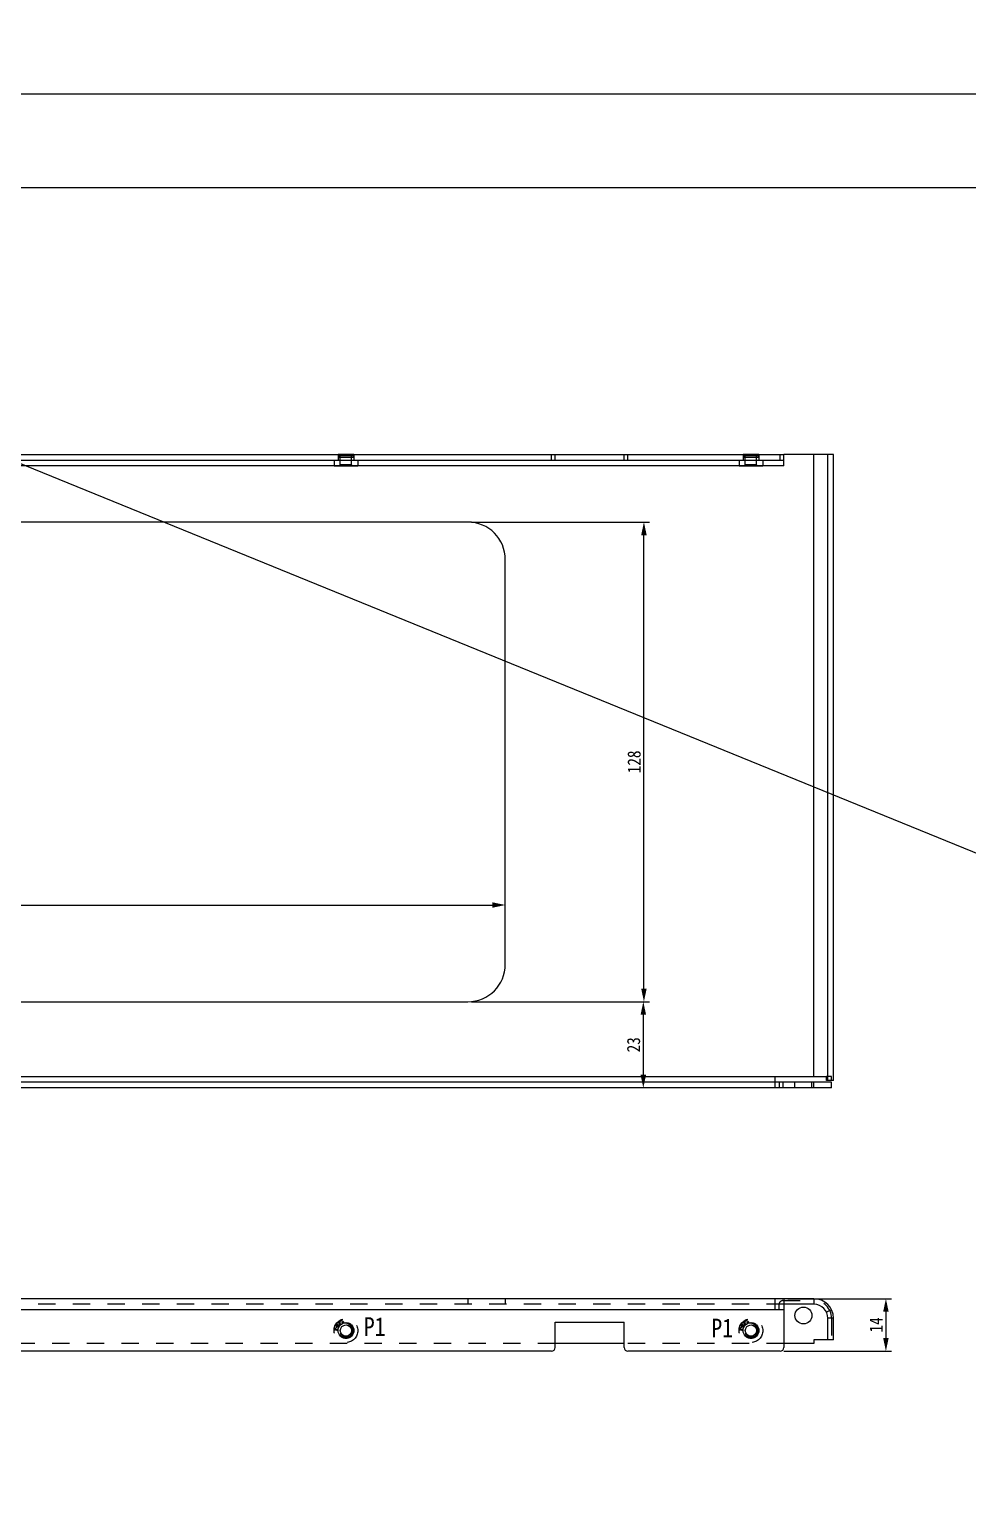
# Model space of a CAD drawing. Header units: millimetres. Extents: x -177 to 18421, y -5017 to 3255.
# Drawn here: x 5943.8 to 6193.8, y -2819.2 to -2424 of the extents above; entities that cross this region are included whole.
import ezdxf

# ---------------------------------------------------------------- set-up
doc = ezdxf.new("R2010")
doc.units = ezdxf.units.MM
doc.header["$LTSCALE"] = 46.255
doc.header["$PDMODE"] = 3
doc.header["$PDSIZE"] = 8
doc.linetypes.add('HIDDEN', pattern=[0.2, 0.1, -0.1])
doc.layers.get('0').update_dxf_attribs({"linetype": 'CONTINUOUS'})
doc.layers.get('Defpoints').update_dxf_attribs({"linetype": 'CONTINUOUS'})
doc.layers.add('02___PRT_ALL_AXES', color=7, linetype='CONTINUOUS')
doc.layers.add('DEFAULT_2', color=8, linetype='HIDDEN')
doc.styles.get("Standard").update_dxf_attribs({"font": 'txt', "width": 0.85})
doc.dimstyles.new('DIMSTYLE_1', dxfattribs={"dimtxt": 3.5, "dimasz": 3.5, "dimexe": 1.5, "dimexo": 1, "dimgap": 0.875, "dimtad": 1, "dimdsep": 46, "dimtxsty": 'Standard', "dimblk": '_FILLED', "dimcen": 0.09, "dimadec": 0, "dimazin": 0, "dimtp": 0.01, "dimtm": 0.01, "dimtfac": 1, "dimtofl": 0, "dimtmove": 0, "dimatfit": 3, "dimldrblk": '_FILLED', "dimfxl": 0, "dimtolj": 1, "dimarcsym": 0})

# ---------------------------------------------------------------- blocks, each defined once
blk = doc.blocks.new('_FILLED')
at = {"color": 0, "linetype": 'ByBlock'}
blk.add_solid([(0, 0), (-1, 0.21), (-1, -0.21)], dxfattribs=at)
blk = doc.blocks.new('*D72')
at = {"color": 0, "linetype": 'Continuous', "lineweight": -2, "transparency": 16777216}
for p, q in [((6145.91, -2762.71), (6173.6, -2762.71)), ((6172.1, -2766.21), (6172.1, -2773.21)), ((6144.91, -2776.71), (6173.6, -2776.71))]:
    blk.add_line(p, q, dxfattribs=at)
at = {"layer": 'Defpoints', "color": 0, "linetype": 'Continuous', "transparency": 16777216}
for p in [(6144.91, -2762.71), (6143.91, -2776.71), (6172.1, -2776.71)]:
    blk.add_point(p, dxfattribs=at)
at = {"color": 0, "linetype": 'Continuous', "lineweight": -2, "transparency": 16777216, "xscale": 3.5, "yscale": 3.5, "zscale": 3.5}
for p, rotation in [((6172.1, -2762.71), 90), ((6172.1, -2776.71), 270)]:
    blk.add_blockref('_FILLED', p, dxfattribs=dict(at, rotation=rotation))
at = {"color": 0, "linetype": 'Continuous', "transparency": 16777216, "insert": (6167.72, -2769.71), "char_height": 3.5, "width": 8.5, "attachment_point": 2, "rotation": 90}
blk.add_mtext('\\A1;14', dxfattribs=at)
blk = doc.blocks.new('*D73')
at = {"color": 0, "linetype": 'Continuous', "lineweight": -2, "transparency": 16777216}
for p, q in [((5785.61, -2672.45), (5785.61, -2656.15)), ((5789.11, -2657.65), (6067.11, -2657.65)), ((6070.61, -2672.45), (6070.61, -2656.15))]:
    blk.add_line(p, q, dxfattribs=at)
at = {"layer": 'Defpoints', "color": 0, "linetype": 'Continuous', "transparency": 16777216}
for p in [(6070.61, -2657.65), (5785.61, -2673.45), (6070.61, -2673.45)]:
    blk.add_point(p, dxfattribs=at)
at = {"color": 0, "linetype": 'Continuous', "lineweight": -2, "transparency": 16777216, "xscale": 3.5, "yscale": 3.5, "zscale": 3.5, "rotation": 180}
blk.add_blockref('_FILLED', (5785.61, -2657.65), dxfattribs=at)
at = {"color": 0, "linetype": 'Continuous', "lineweight": -2, "transparency": 16777216, "xscale": 3.5, "yscale": 3.5, "zscale": 3.5}
blk.add_blockref('_FILLED', (6070.61, -2657.65), dxfattribs=at)
at = {"color": 0, "linetype": 'Continuous', "transparency": 16777216, "insert": (5928.11, -2653.27), "char_height": 3.5, "width": 12.75, "attachment_point": 2}
blk.add_mtext('\\A1;285', dxfattribs=at)
blk = doc.blocks.new('*D74')
at = {"color": 0, "linetype": 'Continuous', "lineweight": -2, "transparency": 16777216}
for p, q in [((6061.61, -2555.45), (6109.07, -2555.45)), ((6107.57, -2679.95), (6107.57, -2558.95)), ((6061.61, -2683.45), (6109.07, -2683.45))]:
    blk.add_line(p, q, dxfattribs=at)
at = {"layer": 'Defpoints', "color": 0, "linetype": 'Continuous', "transparency": 16777216}
for p in [(6060.61, -2555.45), (6107.57, -2555.45), (6060.61, -2683.45)]:
    blk.add_point(p, dxfattribs=at)
at = {"color": 0, "linetype": 'Continuous', "lineweight": -2, "transparency": 16777216, "xscale": 3.5, "yscale": 3.5, "zscale": 3.5}
for p, rotation in [((6107.57, -2555.45), 90), ((6107.57, -2683.45), 270)]:
    blk.add_blockref('_FILLED', p, dxfattribs=dict(at, rotation=rotation))
at = {"color": 0, "linetype": 'Continuous', "transparency": 16777216, "insert": (6103.19, -2619.45), "char_height": 3.5, "width": 12.75, "attachment_point": 2, "rotation": 90}
blk.add_mtext('\\A1;128', dxfattribs=at)
blk = doc.blocks.new('*D75')
at = {"color": 0, "linetype": 'Continuous', "lineweight": -2, "transparency": 16777216}
for p, q in [((6061.61, -2683.45), (6108.91, -2683.45)), ((6107.41, -2686.95), (6107.41, -2702.95)), ((6151.91, -2706.45), (6105.91, -2706.45))]:
    blk.add_line(p, q, dxfattribs=at)
at = {"layer": 'Defpoints', "color": 0, "linetype": 'Continuous', "transparency": 16777216}
for p in [(6060.61, -2683.45), (6107.41, -2706.45), (6152.91, -2706.45)]:
    blk.add_point(p, dxfattribs=at)
at = {"color": 0, "linetype": 'Continuous', "lineweight": -2, "transparency": 16777216, "xscale": 3.5, "yscale": 3.5, "zscale": 3.5}
for p, rotation in [((6107.41, -2683.45), 90), ((6107.41, -2706.45), 270)]:
    blk.add_blockref('_FILLED', p, dxfattribs=dict(at, rotation=rotation))
at = {"color": 0, "linetype": 'Continuous', "transparency": 16777216, "insert": (6103.04, -2694.95), "char_height": 3.5, "width": 8.5, "attachment_point": 2, "rotation": 90}
blk.add_mtext('\\A1;23', dxfattribs=at)

msp = doc.modelspace()

# ---------------------------------------------------------------- linework, layer by layer
msp.add_line((3604.224, -1587.394), (12020.537, -5017.418))
at = {"color": 3, "linetype": 'Continuous'}
for p, q in [((5711.308, -2537.453), (6144.908, -2537.453)), ((6158.108, -2704.453), (6158.108, -2537.453)), ((6157.608, -2706.453), (5698.608, -2706.453)), ((6152.908, -2762.714), (5703.308, -2762.714)), ((6144.908, -2765.714), (5711.308, -2765.714)), ((6144.908, -2764.214), (6144.908, -2775.714)), ((6083.908, -2769.014), (6102.308, -2769.014)), ((6083.908, -2775.714), (6083.908, -2769.014)), ((6102.308, -2775.714), (6102.308, -2769.014)), ((6158.108, -2773.713), (6158.108, -2767.914)), ((6082.908, -2776.714), (5773.308, -2776.714)), ((6143.908, -2776.714), (6103.308, -2776.714))]:
    msp.add_line(p, q, dxfattribs=at)
at = {"color": 7, "linetype": 'Continuous'}
for p, q in [((5711.308, -2538.953), (6144.908, -2538.953)), ((6024.956, -2540.453), (5931.283, -2540.453)), ((6132.956, -2540.453), (6031.283, -2540.453)), ((6082.908, -2538.953), (6082.908, -2537.453)), ((6083.908, -2538.953), (6083.908, -2537.453)), ((6102.308, -2538.953), (6102.308, -2537.453)), ((6103.308, -2538.953), (6103.308, -2537.453)), ((6144.908, -2540.453), (6139.283, -2540.453)), ((6143.908, -2538.953), (6143.908, -2537.453)), ((6158.108, -2537.453), (6144.908, -2537.453)), ((6144.908, -2540.453), (6144.908, -2537.453)), ((6152.908, -2703.453), (6152.908, -2537.453)), ((6156.608, -2704.453), (6156.608, -2537.453)), ((6060.608, -2555.453), (5795.608, -2555.453)), ((6070.608, -2673.453), (6070.608, -2565.453)), ((5795.608, -2683.453), (6060.608, -2683.453)), ((6157.608, -2704.953), (5698.608, -2704.953)), ((5699.956, -2703.453), (6156.261, -2703.453)), ((6142.608, -2704.953), (6142.608, -2703.453)), ((6152.908, -2706.453), (6152.908, -2704.953)), ((6156.261, -2704.453), (6156.261, -2703.453)), ((6158.108, -2704.453), (6156.261, -2704.453)), ((6157.608, -2706.453), (6157.608, -2704.953)), ((6144.908, -2762.714), (6144.908, -2764.214)), ((6152.908, -2764.214), (6144.908, -2764.214)), ((6152.908, -2762.714), (6152.908, -2764.214)), ((6158.108, -2767.914), (6156.608, -2767.914)), ((6156.608, -2773.713), (6156.608, -2767.914)), ((6156.608, -2773.714), (6152.908, -2773.714)), ((6152.908, -2773.714), (6152.908, -2774.714)), ((6158.108, -2773.713), (6156.608, -2773.713)), ((6102.308, -2774.714), (6083.908, -2774.714)), ((6152.908, -2774.714), (6144.908, -2774.714))]:
    msp.add_line(p, q, dxfattribs=at)
for points in [[(5402.235, -3282.292), (6591.235, -3282.292), (6591.235, -2441.292), (5402.235, -2441.292)], [(5427.235, -3257.292), (6566.235, -3257.292), (6566.235, -2466.292), (5427.235, -2466.292)]]:
    msp.add_lwpolyline(points, close=True, dxfattribs=at)
for centre, radius, start, end in [((6060.608, -2565.453), 10, 0, 90), ((6060.608, -2673.453), 10, 270, 0), ((6152.908, -2767.914), 3.7, 0, 90)]:
    msp.add_arc(centre, radius, start, end, dxfattribs=at)
at = {"color": 3, "linetype": 'Continuous'}
for centre, radius, start, end in [((6152.908, -2767.914), 5.2, 0, 90), ((6082.908, -2775.714), 1, 270, 0), ((6103.308, -2775.714), 1, 180, 270), ((6143.908, -2775.714), 1, 270, 0)]:
    msp.add_arc(centre, radius, start, end, dxfattribs=at)
at = {"layer": '02___PRT_ALL_AXES', "color": 7, "linetype": 'Continuous'}
for p, q in [((6024.933, -2538.953), (6024.933, -2540.453)), ((6024.933, -2540.453), (6031.283, -2540.453)), ((6031.283, -2538.953), (6031.283, -2540.453)), ((6132.933, -2538.953), (6132.933, -2540.453)), ((6132.933, -2540.453), (6139.283, -2540.453)), ((6139.283, -2538.953), (6139.283, -2540.453))]:
    msp.add_line(p, q, dxfattribs=at)
at = {"layer": '02___PRT_ALL_AXES', "color": 8, "linetype": 'HIDDEN'}
for p, q in [((6024.933, -2538.953), (6031.283, -2538.953)), ((6025.998, -2537.583), (6025.998, -2537.713)), ((6025.998, -2537.583), (6030.218, -2537.583)), ((6025.998, -2537.713), (6030.218, -2537.713)), ((6025.998, -2537.713), (6026.198, -2538.103)), ((6025.998, -2538.103), (6025.998, -2538.953)), ((6025.998, -2538.103), (6030.218, -2538.103)), ((6026.008, -2537.453), (6026.008, -2538.953)), ((6030.208, -2537.453), (6026.008, -2537.453)), ((6026.608, -2540.153), (6026.608, -2537.583)), ((6029.608, -2540.153), (6029.608, -2537.583)), ((6030.218, -2537.713), (6030.018, -2538.103)), ((6030.208, -2537.453), (6030.208, -2538.953)), ((6030.218, -2537.583), (6030.218, -2537.713)), ((6030.218, -2538.103), (6030.218, -2538.953)), ((6132.933, -2538.953), (6139.283, -2538.953)), ((6133.998, -2537.583), (6138.218, -2537.583)), ((6133.998, -2537.583), (6133.998, -2537.713)), ((6133.998, -2537.713), (6138.218, -2537.713)), ((6133.998, -2537.713), (6134.198, -2538.103)), ((6133.998, -2538.103), (6138.218, -2538.103)), ((6133.998, -2538.103), (6133.998, -2538.953)), ((6138.208, -2537.453), (6134.008, -2537.453)), ((6134.008, -2537.453), (6134.008, -2538.953)), ((6134.608, -2540.153), (6134.608, -2537.583)), ((6137.608, -2540.153), (6137.608, -2537.583)), ((6138.218, -2537.713), (6138.018, -2538.103)), ((6138.208, -2537.453), (6138.208, -2538.953)), ((6138.218, -2537.583), (6138.218, -2537.713)), ((6138.218, -2538.103), (6138.218, -2538.953)), ((6152.358, -2704.953), (6147.858, -2704.953)), ((6147.858, -2706.453), (6147.858, -2704.953)), ((6152.358, -2706.453), (6147.858, -2706.453)), ((6152.358, -2706.453), (6152.358, -2704.953))]:
    msp.add_line(p, q, dxfattribs=at)
at = {"layer": '02___PRT_ALL_AXES', "color": 7, "linetype": 'Continuous'}
for centre, radius in [((6150.108, -2767.214), 2.25), ((6028.108, -2771.214), 1.5), ((6136.108, -2771.214), 1.5)]:
    msp.add_circle(centre, radius, dxfattribs=at)
at = {"layer": '02___PRT_ALL_AXES', "color": 8, "linetype": 'HIDDEN'}
for centre, radius in [((6028.108, -2771.214), 3.175), ((6028.108, -2771.214), 2.11), ((6028.108, -2771.214), 1.91), ((6136.108, -2771.214), 3.175), ((6136.108, -2771.214), 2.11), ((6136.108, -2771.214), 1.91)]:
    msp.add_circle(centre, radius, dxfattribs=at)
at = {"layer": '02___PRT_ALL_AXES', "color": 3, "linetype": 'Continuous'}
for centre in [(6028.108, -2771.214), (6136.108, -2771.214)]:
    msp.add_circle(centre, 2.1, dxfattribs=at)
at = {"layer": 'DEFAULT_2', "color": 8, "linetype": 'HIDDEN'}
for p, q in [((6024.946, -2540.453), (6024.946, -2540.403)), ((6027.441, -2540.403), (6024.946, -2540.403)), ((6024.956, -2540.453), (6024.956, -2540.403)), ((6031.283, -2540.453), (6024.956, -2540.453)), ((6024.96, -2540.453), (6024.96, -2540.403)), ((6024.984, -2540.453), (6024.984, -2540.403)), ((6025.017, -2540.453), (6025.017, -2540.403)), ((6025.031, -2540.453), (6025.031, -2540.403)), ((6025.072, -2540.453), (6025.072, -2540.403)), ((6025.083, -2540.453), (6025.083, -2540.403)), ((6025.088, -2540.453), (6025.088, -2540.403)), ((6025.109, -2540.453), (6025.109, -2540.403)), ((6025.119, -2540.453), (6025.119, -2540.403)), ((6025.121, -2540.453), (6025.121, -2540.403)), ((6025.148, -2540.453), (6025.148, -2540.403)), ((6025.156, -2540.453), (6025.156, -2540.403)), ((6025.202, -2540.453), (6025.202, -2540.403)), ((6025.209, -2540.453), (6025.209, -2540.403)), ((6025.21, -2540.453), (6025.21, -2540.403)), ((6025.22, -2540.453), (6025.22, -2540.403)), ((6025.222, -2540.453), (6025.222, -2540.403)), ((6025.252, -2540.453), (6025.252, -2540.403)), ((6025.285, -2540.453), (6025.285, -2540.403)), ((6025.314, -2540.453), (6025.314, -2540.403)), ((6025.333, -2540.453), (6025.333, -2540.403)), ((6025.346, -2540.453), (6025.346, -2540.403)), ((6025.383, -2540.453), (6025.383, -2540.403)), ((6025.384, -2540.453), (6025.384, -2540.403)), ((6025.392, -2540.453), (6025.392, -2540.403)), ((6025.396, -2540.453), (6025.396, -2540.403)), ((6025.397, -2540.453), (6025.397, -2540.403)), ((6025.4, -2540.453), (6025.4, -2540.403)), ((6025.408, -2540.453), (6025.408, -2540.403)), ((6025.445, -2540.453), (6025.445, -2540.403)), ((6025.45, -2540.453), (6025.45, -2540.403)), ((6025.456, -2540.453), (6025.456, -2540.403)), ((6025.476, -2540.453), (6025.476, -2540.403)), ((6025.477, -2540.453), (6025.477, -2540.403)), ((6025.497, -2540.453), (6025.497, -2540.403)), ((6025.513, -2540.453), (6025.513, -2540.403)), ((6025.519, -2540.453), (6025.519, -2540.403)), ((6025.52, -2540.453), (6025.52, -2540.403)), ((6025.524, -2540.453), (6025.524, -2540.403)), ((6025.527, -2540.453), (6025.527, -2540.403)), ((6025.536, -2540.453), (6025.536, -2540.403)), ((6025.556, -2540.453), (6025.556, -2540.403)), ((6025.575, -2540.453), (6025.575, -2540.403)), ((6025.608, -2540.453), (6025.608, -2540.403)), ((6025.637, -2540.453), (6025.637, -2540.403)), ((6025.679, -2540.453), (6025.679, -2540.403)), ((6025.692, -2540.453), (6025.692, -2540.403)), ((6025.726, -2540.453), (6025.726, -2540.403)), ((6025.734, -2540.453), (6025.734, -2540.403)), ((6025.744, -2540.453), (6025.744, -2540.403)), ((6025.767, -2540.453), (6025.767, -2540.403)), ((6025.778, -2540.453), (6025.778, -2540.403)), ((6025.79, -2540.453), (6025.79, -2540.403)), ((6025.796, -2540.453), (6025.796, -2540.403)), ((6025.806, -2540.453), (6025.806, -2540.403)), ((6025.815, -2540.453), (6025.815, -2540.403)), ((6025.823, -2540.453), (6025.823, -2540.403)), ((6025.855, -2540.453), (6025.855, -2540.403)), ((6025.858, -2540.453), (6025.858, -2540.403)), ((6025.862, -2540.453), (6025.862, -2540.403)), ((6025.868, -2540.453), (6025.868, -2540.403)), ((6025.876, -2540.453), (6025.876, -2540.403)), ((6025.883, -2540.453), (6025.883, -2540.403)), ((6025.916, -2540.453), (6025.916, -2540.403)), ((6025.918, -2540.453), (6025.918, -2540.403)), ((6025.927, -2540.453), (6025.927, -2540.403)), ((6025.932, -2540.453), (6025.932, -2540.403)), ((6025.934, -2540.453), (6025.934, -2540.403)), ((6025.936, -2540.453), (6025.936, -2540.403)), ((6025.942, -2540.453), (6025.942, -2540.403)), ((6025.943, -2540.453), (6025.943, -2540.403)), ((6025.949, -2540.453), (6025.949, -2540.403)), ((6025.957, -2540.453), (6025.957, -2540.403)), ((6025.964, -2540.453), (6025.964, -2540.403)), ((6025.966, -2540.453), (6025.966, -2540.403)), ((6026.007, -2540.453), (6026.007, -2540.403)), ((6026.021, -2540.453), (6026.021, -2540.403)), ((6026.073, -2540.453), (6026.073, -2540.403)), ((6026.074, -2540.453), (6026.074, -2540.403)), ((6026.08, -2540.453), (6026.08, -2540.403)), ((6026.113, -2540.453), (6026.113, -2540.403)), ((6026.129, -2540.453), (6026.129, -2540.403)), ((6026.13, -2540.453), (6026.13, -2540.403)), ((6026.152, -2540.453), (6026.152, -2540.403)), ((6026.161, -2540.453), (6026.161, -2540.403)), ((6026.191, -2540.453), (6026.191, -2540.403)), ((6026.199, -2540.453), (6026.199, -2540.403)), ((6026.225, -2540.453), (6026.225, -2540.403)), ((6026.244, -2540.453), (6026.244, -2540.403)), ((6026.258, -2540.453), (6026.258, -2540.403)), ((6026.261, -2540.453), (6026.261, -2540.403)), ((6026.283, -2540.453), (6026.283, -2540.403)), ((6026.294, -2540.453), (6026.294, -2540.403)), ((6026.298, -2540.453), (6026.298, -2540.403)), ((6026.3, -2540.453), (6026.3, -2540.403)), ((6026.303, -2540.453), (6026.303, -2540.403)), ((6026.608, -2540.153), (6026.308, -2540.453)), ((6026.318, -2540.453), (6026.318, -2540.403)), ((6026.319, -2540.453), (6026.319, -2540.403)), ((6026.339, -2540.453), (6026.339, -2540.403)), ((6026.353, -2540.453), (6026.353, -2540.403)), ((6026.362, -2540.453), (6026.362, -2540.403)), ((6026.363, -2540.453), (6026.363, -2540.403)), ((6026.374, -2540.453), (6026.374, -2540.403)), ((6026.379, -2540.453), (6026.379, -2540.403)), ((6026.401, -2540.453), (6026.401, -2540.403)), ((6026.403, -2540.453), (6026.403, -2540.403)), ((6026.443, -2540.453), (6026.443, -2540.403)), ((6026.451, -2540.453), (6026.451, -2540.403)), ((6026.457, -2540.453), (6026.457, -2540.403)), ((6026.458, -2540.453), (6026.458, -2540.403)), ((6026.505, -2540.453), (6026.505, -2540.403)), ((6026.518, -2540.453), (6026.518, -2540.403)), ((6026.521, -2540.453), (6026.521, -2540.403)), ((6026.522, -2540.453), (6026.522, -2540.403)), ((6026.527, -2540.453), (6026.527, -2540.403)), ((6026.554, -2540.453), (6026.554, -2540.403)), ((6026.557, -2540.453), (6026.557, -2540.403)), ((6026.573, -2540.453), (6026.573, -2540.403)), ((6026.578, -2540.453), (6026.578, -2540.403)), ((6026.583, -2540.453), (6026.583, -2540.403)), ((6026.585, -2540.453), (6026.585, -2540.403)), ((6026.6, -2540.453), (6026.6, -2540.403)), ((6026.602, -2540.453), (6026.602, -2540.403)), ((6026.608, -2540.153), (6026.608, -2537.583)), ((6029.608, -2540.153), (6026.608, -2540.153)), ((6026.618, -2540.453), (6026.618, -2540.403)), ((6026.652, -2540.453), (6026.652, -2540.403)), ((6026.667, -2540.453), (6026.667, -2540.403)), ((6026.67, -2540.453), (6026.67, -2540.403)), ((6026.674, -2540.453), (6026.674, -2540.403)), ((6026.721, -2540.453), (6026.721, -2540.403)), ((6026.726, -2540.453), (6026.726, -2540.403)), ((6026.758, -2540.453), (6026.758, -2540.403)), ((6026.851, -2540.453), (6026.851, -2540.403)), ((6027.015, -2540.453), (6027.015, -2540.403)), ((6027.058, -2540.453), (6027.058, -2540.403)), ((6027.073, -2540.453), (6027.073, -2540.403)), ((6027.12, -2540.453), (6027.12, -2540.403)), ((6027.136, -2540.453), (6027.136, -2540.403)), ((6027.139, -2540.453), (6027.139, -2540.403)), ((6027.171, -2540.453), (6027.171, -2540.403)), ((6027.176, -2540.453), (6027.176, -2540.403)), ((6027.199, -2540.453), (6027.199, -2540.403)), ((6027.237, -2540.453), (6027.237, -2540.403)), ((6027.281, -2540.453), (6027.281, -2540.403)), ((6027.283, -2540.453), (6027.283, -2540.403)), ((6027.288, -2540.453), (6027.288, -2540.403)), ((6027.315, -2540.453), (6027.315, -2540.403)), ((6027.333, -2540.453), (6027.333, -2540.403)), ((6027.334, -2540.453), (6027.334, -2540.403)), ((6027.336, -2540.453), (6027.336, -2540.403)), ((6027.352, -2540.453), (6027.352, -2540.403)), ((6027.352, -2540.453), (6027.352, -2540.403)), ((6027.362, -2540.453), (6027.362, -2540.403)), ((6027.396, -2540.453), (6027.396, -2540.403)), ((6027.405, -2540.453), (6027.405, -2540.403)), ((6027.421, -2540.453), (6027.421, -2540.403)), ((6027.426, -2540.453), (6027.426, -2540.403)), ((6027.441, -2540.453), (6027.441, -2540.403)), ((6029.608, -2540.153), (6029.608, -2537.583)), ((6029.608, -2540.153), (6029.908, -2540.453)), ((6135.441, -2540.403), (6132.946, -2540.403)), ((6132.946, -2540.453), (6132.946, -2540.403)), ((6132.956, -2540.453), (6132.956, -2540.403)), ((6139.283, -2540.453), (6132.956, -2540.453)), ((6132.96, -2540.453), (6132.96, -2540.403)), ((6132.984, -2540.453), (6132.984, -2540.403)), ((6133.017, -2540.453), (6133.017, -2540.403)), ((6133.031, -2540.453), (6133.031, -2540.403)), ((6133.072, -2540.453), (6133.072, -2540.403)), ((6133.083, -2540.453), (6133.083, -2540.403)), ((6133.088, -2540.453), (6133.088, -2540.403)), ((6133.109, -2540.453), (6133.109, -2540.403)), ((6133.119, -2540.453), (6133.119, -2540.403)), ((6133.121, -2540.453), (6133.121, -2540.403)), ((6133.148, -2540.453), (6133.148, -2540.403)), ((6133.156, -2540.453), (6133.156, -2540.403)), ((6133.202, -2540.453), (6133.202, -2540.403)), ((6133.209, -2540.453), (6133.209, -2540.403)), ((6133.21, -2540.453), (6133.21, -2540.403)), ((6133.22, -2540.453), (6133.22, -2540.403)), ((6133.222, -2540.453), (6133.222, -2540.403)), ((6133.252, -2540.453), (6133.252, -2540.403)), ((6133.285, -2540.453), (6133.285, -2540.403)), ((6133.314, -2540.453), (6133.314, -2540.403)), ((6133.333, -2540.453), (6133.333, -2540.403)), ((6133.346, -2540.453), (6133.346, -2540.403)), ((6133.383, -2540.453), (6133.383, -2540.403)), ((6133.384, -2540.453), (6133.384, -2540.403)), ((6133.392, -2540.453), (6133.392, -2540.403)), ((6133.396, -2540.453), (6133.396, -2540.403)), ((6133.397, -2540.453), (6133.397, -2540.403)), ((6133.4, -2540.453), (6133.4, -2540.403)), ((6133.408, -2540.453), (6133.408, -2540.403)), ((6133.445, -2540.453), (6133.445, -2540.403)), ((6133.45, -2540.453), (6133.45, -2540.403)), ((6133.456, -2540.453), (6133.456, -2540.403)), ((6133.476, -2540.453), (6133.476, -2540.403)), ((6133.477, -2540.453), (6133.477, -2540.403)), ((6133.497, -2540.453), (6133.497, -2540.403)), ((6133.513, -2540.453), (6133.513, -2540.403)), ((6133.519, -2540.453), (6133.519, -2540.403)), ((6133.52, -2540.453), (6133.52, -2540.403)), ((6133.524, -2540.453), (6133.524, -2540.403)), ((6133.527, -2540.453), (6133.527, -2540.403)), ((6133.536, -2540.453), (6133.536, -2540.403)), ((6133.556, -2540.453), (6133.556, -2540.403)), ((6133.575, -2540.453), (6133.575, -2540.403)), ((6133.608, -2540.453), (6133.608, -2540.403)), ((6133.637, -2540.453), (6133.637, -2540.403)), ((6133.679, -2540.453), (6133.679, -2540.403)), ((6133.692, -2540.453), (6133.692, -2540.403)), ((6133.726, -2540.453), (6133.726, -2540.403)), ((6133.734, -2540.453), (6133.734, -2540.403)), ((6133.744, -2540.453), (6133.744, -2540.403)), ((6133.767, -2540.453), (6133.767, -2540.403)), ((6133.778, -2540.453), (6133.778, -2540.403)), ((6133.79, -2540.453), (6133.79, -2540.403)), ((6133.796, -2540.453), (6133.796, -2540.403)), ((6133.806, -2540.453), (6133.806, -2540.403)), ((6133.815, -2540.453), (6133.815, -2540.403)), ((6133.823, -2540.453), (6133.823, -2540.403)), ((6133.855, -2540.453), (6133.855, -2540.403)), ((6133.858, -2540.453), (6133.858, -2540.403)), ((6133.862, -2540.453), (6133.862, -2540.403)), ((6133.868, -2540.453), (6133.868, -2540.403)), ((6133.876, -2540.453), (6133.876, -2540.403)), ((6133.883, -2540.453), (6133.883, -2540.403)), ((6133.916, -2540.453), (6133.916, -2540.403)), ((6133.918, -2540.453), (6133.918, -2540.403)), ((6133.927, -2540.453), (6133.927, -2540.403)), ((6133.932, -2540.453), (6133.932, -2540.403)), ((6133.934, -2540.453), (6133.934, -2540.403)), ((6133.936, -2540.453), (6133.936, -2540.403)), ((6133.942, -2540.453), (6133.942, -2540.403)), ((6133.943, -2540.453), (6133.943, -2540.403)), ((6133.949, -2540.453), (6133.949, -2540.403)), ((6133.957, -2540.453), (6133.957, -2540.403)), ((6133.964, -2540.453), (6133.964, -2540.403)), ((6133.966, -2540.453), (6133.966, -2540.403)), ((6134.007, -2540.453), (6134.007, -2540.403)), ((6134.021, -2540.453), (6134.021, -2540.403)), ((6134.073, -2540.453), (6134.073, -2540.403)), ((6134.074, -2540.453), (6134.074, -2540.403)), ((6134.08, -2540.453), (6134.08, -2540.403)), ((6134.113, -2540.453), (6134.113, -2540.403)), ((6134.129, -2540.453), (6134.129, -2540.403)), ((6134.13, -2540.453), (6134.13, -2540.403)), ((6134.152, -2540.453), (6134.152, -2540.403)), ((6134.161, -2540.453), (6134.161, -2540.403)), ((6134.191, -2540.453), (6134.191, -2540.403)), ((6134.199, -2540.453), (6134.199, -2540.403)), ((6134.225, -2540.453), (6134.225, -2540.403)), ((6134.244, -2540.453), (6134.244, -2540.403)), ((6134.258, -2540.453), (6134.258, -2540.403)), ((6134.261, -2540.453), (6134.261, -2540.403)), ((6134.283, -2540.453), (6134.283, -2540.403)), ((6134.294, -2540.453), (6134.294, -2540.403)), ((6134.298, -2540.453), (6134.298, -2540.403)), ((6134.3, -2540.453), (6134.3, -2540.403)), ((6134.303, -2540.453), (6134.303, -2540.403)), ((6134.608, -2540.153), (6134.308, -2540.453)), ((6134.318, -2540.453), (6134.318, -2540.403)), ((6134.319, -2540.453), (6134.319, -2540.403)), ((6134.339, -2540.453), (6134.339, -2540.403)), ((6134.353, -2540.453), (6134.353, -2540.403)), ((6134.362, -2540.453), (6134.362, -2540.403)), ((6134.363, -2540.453), (6134.363, -2540.403)), ((6134.374, -2540.453), (6134.374, -2540.403)), ((6134.379, -2540.453), (6134.379, -2540.403)), ((6134.401, -2540.453), (6134.401, -2540.403)), ((6134.403, -2540.453), (6134.403, -2540.403)), ((6134.443, -2540.453), (6134.443, -2540.403)), ((6134.451, -2540.453), (6134.451, -2540.403)), ((6134.457, -2540.453), (6134.457, -2540.403)), ((6134.458, -2540.453), (6134.458, -2540.403)), ((6134.505, -2540.453), (6134.505, -2540.403)), ((6134.518, -2540.453), (6134.518, -2540.403)), ((6134.521, -2540.453), (6134.521, -2540.403)), ((6134.522, -2540.453), (6134.522, -2540.403)), ((6134.527, -2540.453), (6134.527, -2540.403)), ((6134.554, -2540.453), (6134.554, -2540.403)), ((6134.557, -2540.453), (6134.557, -2540.403)), ((6134.573, -2540.453), (6134.573, -2540.403)), ((6134.578, -2540.453), (6134.578, -2540.403)), ((6134.583, -2540.453), (6134.583, -2540.403)), ((6134.585, -2540.453), (6134.585, -2540.403)), ((6134.6, -2540.453), (6134.6, -2540.403)), ((6134.602, -2540.453), (6134.602, -2540.403)), ((6134.608, -2540.153), (6134.608, -2537.583)), ((6137.608, -2540.153), (6134.608, -2540.153)), ((6134.618, -2540.453), (6134.618, -2540.403)), ((6134.652, -2540.453), (6134.652, -2540.403)), ((6134.667, -2540.453), (6134.667, -2540.403)), ((6134.67, -2540.453), (6134.67, -2540.403)), ((6134.674, -2540.453), (6134.674, -2540.403)), ((6134.721, -2540.453), (6134.721, -2540.403)), ((6134.726, -2540.453), (6134.726, -2540.403)), ((6134.758, -2540.453), (6134.758, -2540.403)), ((6134.851, -2540.453), (6134.851, -2540.403)), ((6135.015, -2540.453), (6135.015, -2540.403)), ((6135.058, -2540.453), (6135.058, -2540.403)), ((6135.073, -2540.453), (6135.073, -2540.403)), ((6135.12, -2540.453), (6135.12, -2540.403)), ((6135.136, -2540.453), (6135.136, -2540.403)), ((6135.139, -2540.453), (6135.139, -2540.403)), ((6135.171, -2540.453), (6135.171, -2540.403)), ((6135.176, -2540.453), (6135.176, -2540.403)), ((6135.199, -2540.453), (6135.199, -2540.403)), ((6135.237, -2540.453), (6135.237, -2540.403)), ((6135.281, -2540.453), (6135.281, -2540.403)), ((6135.283, -2540.453), (6135.283, -2540.403)), ((6135.288, -2540.453), (6135.288, -2540.403)), ((6135.315, -2540.453), (6135.315, -2540.403)), ((6135.333, -2540.453), (6135.333, -2540.403)), ((6135.334, -2540.453), (6135.334, -2540.403)), ((6135.336, -2540.453), (6135.336, -2540.403)), ((6135.352, -2540.453), (6135.352, -2540.403)), ((6135.352, -2540.453), (6135.352, -2540.403)), ((6135.362, -2540.453), (6135.362, -2540.403)), ((6135.396, -2540.453), (6135.396, -2540.403)), ((6135.405, -2540.453), (6135.405, -2540.403)), ((6135.421, -2540.453), (6135.421, -2540.403)), ((6135.426, -2540.453), (6135.426, -2540.403)), ((6135.441, -2540.453), (6135.441, -2540.403)), ((6137.608, -2540.153), (6137.608, -2537.583)), ((6137.608, -2540.153), (6137.908, -2540.453)), ((6142.608, -2706.453), (6142.608, -2704.953)), ((6143.608, -2704.953), (6143.608, -2706.453)), ((6144.608, -2704.953), (6144.608, -2706.453)), ((6157.62, -2703.453), (6156.261, -2703.453)), ((6157.62, -2704.453), (6157.62, -2703.453)), ((6144.908, -2764.214), (5711.308, -2764.214)), ((6060.608, -2762.714), (6060.608, -2764.214)), ((6070.608, -2762.714), (6070.608, -2764.214)), ((6142.608, -2765.714), (6142.608, -2762.714)), ((6143.608, -2765.714), (6143.608, -2764.214)), ((6144.608, -2763.214), (6152.908, -2763.214)), ((6157.62, -2765.714), (6156.261, -2766.349)), ((6026.074, -2770.388), (6025.22, -2769.895)), ((6025.252, -2769.827), (6025.927, -2770.216)), ((6025.927, -2770.216), (6025.333, -2769.672)), ((6025.383, -2769.585), (6026.152, -2769.827)), ((6026.318, -2769.965), (6025.45, -2769.682)), ((6025.45, -2769.682), (6026.13, -2770.29)), ((6026.152, -2769.827), (6025.477, -2769.437)), ((6025.52, -2769.376), (6026.374, -2769.868)), ((6025.855, -2769.063), (6025.862, -2768.998)), ((6025.858, -2769.12), (6025.855, -2769.063)), ((6025.883, -2769.184), (6025.858, -2769.12)), ((6025.862, -2768.998), (6025.883, -2768.949)), ((6025.918, -2769.238), (6025.883, -2769.184)), ((6025.964, -2769.195), (6025.918, -2769.238)), ((6025.936, -2769.075), (6025.932, -2769.108)), ((6025.932, -2769.108), (6025.943, -2769.156)), ((6025.966, -2769.017), (6025.936, -2769.075)), ((6025.943, -2769.156), (6025.964, -2769.195)), ((6025.957, -2768.879), (6026.007, -2768.86)), ((6026.021, -2768.965), (6025.966, -2769.017)), ((6026.007, -2768.86), (6026.073, -2768.857)), ((6026.08, -2768.937), (6026.021, -2768.965)), ((6026.073, -2768.857), (6026.129, -2768.862)), ((6026.113, -2768.936), (6026.08, -2768.937)), ((6026.161, -2768.949), (6026.113, -2768.936)), ((6026.129, -2768.862), (6026.191, -2768.891)), ((6026.199, -2768.971), (6026.161, -2768.949)), ((6026.191, -2768.891), (6026.244, -2768.928)), ((6026.258, -2769.033), (6026.199, -2768.971)), ((6026.225, -2769.27), (6026.261, -2769.236)), ((6026.283, -2769.332), (6026.225, -2769.27)), ((6026.244, -2768.928), (6026.303, -2768.99)), ((6026.298, -2769.112), (6026.258, -2769.033)), ((6026.261, -2769.236), (6026.3, -2769.169)), ((6026.319, -2769.297), (6026.283, -2769.332)), ((6026.294, -2769.615), (6026.339, -2769.572)), ((6026.362, -2769.668), (6026.294, -2769.615)), ((6026.3, -2769.169), (6026.298, -2769.112)), ((6026.303, -2768.99), (6026.353, -2769.06)), ((6026.374, -2769.868), (6026.318, -2769.965)), ((6026.403, -2769.277), (6026.319, -2769.297)), ((6026.339, -2769.572), (6026.401, -2769.601)), ((6026.353, -2769.06), (6026.379, -2769.124)), ((6026.457, -2769.695), (6026.362, -2769.668)), ((6026.379, -2769.124), (6026.363, -2769.198)), ((6026.363, -2769.198), (6026.443, -2769.209)), ((6026.401, -2769.601), (6026.458, -2769.606)), ((6026.451, -2769.29), (6026.403, -2769.277)), ((6026.443, -2769.209), (6026.505, -2769.238)), ((6026.527, -2769.335), (6026.451, -2769.29)), ((6026.522, -2769.692), (6026.457, -2769.695)), ((6026.458, -2769.606), (6026.518, -2769.578)), ((6026.505, -2769.238), (6026.573, -2769.291)), ((6026.518, -2769.578), (6026.554, -2769.544)), ((6026.521, -2768.888), (6026.67, -2768.796)), ((6026.578, -2768.979), (6026.521, -2768.888)), ((6026.6, -2769.647), (6026.522, -2769.692)), ((6026.557, -2769.365), (6026.527, -2769.335)), ((6026.554, -2769.544), (6026.585, -2769.486)), ((6026.583, -2769.429), (6026.557, -2769.365)), ((6026.573, -2769.291), (6026.602, -2769.322)), ((6026.726, -2768.886), (6026.578, -2768.979)), ((6026.585, -2769.486), (6026.583, -2769.429)), ((6026.618, -2769.63), (6026.6, -2769.647)), ((6026.602, -2769.322), (6026.652, -2769.393)), ((6026.667, -2769.554), (6026.618, -2769.63)), ((6026.652, -2769.393), (6026.674, -2769.489)), ((6026.674, -2769.489), (6026.667, -2769.554)), ((6026.67, -2768.796), (6026.726, -2768.886)), ((6026.758, -2768.449), (6026.721, -2768.358)), ((6027.281, -2768.813), (6026.758, -2768.449)), ((6027.176, -2768.282), (6026.851, -2768.412)), ((6026.851, -2768.412), (6027.315, -2768.731)), ((6027.015, -2769.057), (6027.073, -2769.034)), ((6027.058, -2769.131), (6027.015, -2769.057)), ((6027.136, -2769.192), (6027.058, -2769.131)), ((6027.073, -2769.034), (6027.12, -2769.084)), ((6027.12, -2769.084), (6027.171, -2769.109)), ((6027.199, -2769.213), (6027.136, -2769.192)), ((6027.139, -2768.191), (6027.176, -2768.282)), ((6027.171, -2769.109), (6027.237, -2769.106)), ((6027.288, -2769.2), (6027.199, -2769.213)), ((6027.237, -2769.106), (6027.283, -2769.087)), ((6027.336, -2768.883), (6027.281, -2768.813)), ((6027.283, -2769.087), (6027.333, -2769.044)), ((6027.334, -2769.181), (6027.288, -2769.2)), ((6027.315, -2768.731), (6027.362, -2768.78)), ((6027.333, -2769.044), (6027.352, -2768.991)), ((6027.396, -2769.134), (6027.334, -2769.181)), ((6027.352, -2768.922), (6027.336, -2768.883)), ((6027.352, -2768.991), (6027.352, -2768.922)), ((6027.362, -2768.78), (6027.405, -2768.855)), ((6027.426, -2769.076), (6027.396, -2769.134)), ((6027.405, -2768.855), (6027.421, -2768.894)), ((6027.421, -2768.894), (6027.441, -2768.978)), ((6027.441, -2768.978), (6027.426, -2769.076)), ((6134.074, -2770.388), (6133.22, -2769.895)), ((6133.252, -2769.827), (6133.927, -2770.216)), ((6133.927, -2770.216), (6133.333, -2769.672)), ((6133.383, -2769.585), (6134.152, -2769.827)), ((6134.318, -2769.965), (6133.45, -2769.682)), ((6133.45, -2769.682), (6134.13, -2770.29)), ((6134.152, -2769.827), (6133.477, -2769.437)), ((6133.52, -2769.376), (6134.374, -2769.868)), ((6133.855, -2769.063), (6133.862, -2768.998)), ((6133.858, -2769.12), (6133.855, -2769.063)), ((6133.883, -2769.184), (6133.858, -2769.12)), ((6133.862, -2768.998), (6133.883, -2768.949)), ((6133.918, -2769.238), (6133.883, -2769.184)), ((6133.964, -2769.195), (6133.918, -2769.238)), ((6133.936, -2769.075), (6133.932, -2769.108)), ((6133.932, -2769.108), (6133.943, -2769.156)), ((6133.966, -2769.017), (6133.936, -2769.075)), ((6133.943, -2769.156), (6133.964, -2769.195)), ((6133.957, -2768.879), (6134.007, -2768.86)), ((6134.021, -2768.965), (6133.966, -2769.017)), ((6134.007, -2768.86), (6134.073, -2768.857)), ((6134.08, -2768.937), (6134.021, -2768.965)), ((6134.073, -2768.857), (6134.129, -2768.862)), ((6134.113, -2768.936), (6134.08, -2768.937)), ((6134.161, -2768.949), (6134.113, -2768.936)), ((6134.129, -2768.862), (6134.191, -2768.891)), ((6134.199, -2768.971), (6134.161, -2768.949)), ((6134.191, -2768.891), (6134.244, -2768.928)), ((6134.258, -2769.033), (6134.199, -2768.971)), ((6134.225, -2769.27), (6134.261, -2769.236)), ((6134.283, -2769.332), (6134.225, -2769.27)), ((6134.244, -2768.928), (6134.303, -2768.99)), ((6134.298, -2769.112), (6134.258, -2769.033)), ((6134.261, -2769.236), (6134.3, -2769.169)), ((6134.319, -2769.297), (6134.283, -2769.332)), ((6134.294, -2769.615), (6134.339, -2769.572)), ((6134.362, -2769.668), (6134.294, -2769.615)), ((6134.3, -2769.169), (6134.298, -2769.112)), ((6134.303, -2768.99), (6134.353, -2769.06)), ((6134.374, -2769.868), (6134.318, -2769.965)), ((6134.403, -2769.277), (6134.319, -2769.297)), ((6134.339, -2769.572), (6134.401, -2769.601)), ((6134.353, -2769.06), (6134.379, -2769.124)), ((6134.457, -2769.695), (6134.362, -2769.668)), ((6134.379, -2769.124), (6134.363, -2769.198)), ((6134.363, -2769.198), (6134.443, -2769.209)), ((6134.401, -2769.601), (6134.458, -2769.606)), ((6134.451, -2769.29), (6134.403, -2769.277)), ((6134.443, -2769.209), (6134.505, -2769.238)), ((6134.527, -2769.335), (6134.451, -2769.29)), ((6134.522, -2769.692), (6134.457, -2769.695)), ((6134.458, -2769.606), (6134.518, -2769.578)), ((6134.505, -2769.238), (6134.573, -2769.291)), ((6134.518, -2769.578), (6134.554, -2769.544)), ((6134.521, -2768.888), (6134.67, -2768.796)), ((6134.578, -2768.979), (6134.521, -2768.888)), ((6134.6, -2769.647), (6134.522, -2769.692)), ((6134.557, -2769.365), (6134.527, -2769.335)), ((6134.554, -2769.544), (6134.585, -2769.486)), ((6134.583, -2769.429), (6134.557, -2769.365)), ((6134.573, -2769.291), (6134.602, -2769.322)), ((6134.726, -2768.886), (6134.578, -2768.979)), ((6134.585, -2769.486), (6134.583, -2769.429)), ((6134.618, -2769.63), (6134.6, -2769.647)), ((6134.602, -2769.322), (6134.652, -2769.393)), ((6134.667, -2769.554), (6134.618, -2769.63)), ((6134.652, -2769.393), (6134.674, -2769.489)), ((6134.674, -2769.489), (6134.667, -2769.554)), ((6134.67, -2768.796), (6134.726, -2768.886)), ((6134.758, -2768.449), (6134.721, -2768.358)), ((6135.281, -2768.813), (6134.758, -2768.449)), ((6135.176, -2768.282), (6134.851, -2768.412)), ((6134.851, -2768.412), (6135.315, -2768.731)), ((6135.015, -2769.057), (6135.073, -2769.034)), ((6135.058, -2769.131), (6135.015, -2769.057)), ((6135.136, -2769.192), (6135.058, -2769.131)), ((6135.073, -2769.034), (6135.12, -2769.084)), ((6135.12, -2769.084), (6135.171, -2769.109)), ((6135.199, -2769.213), (6135.136, -2769.192)), ((6135.139, -2768.191), (6135.176, -2768.282)), ((6135.171, -2769.109), (6135.237, -2769.106)), ((6135.288, -2769.2), (6135.199, -2769.213)), ((6135.237, -2769.106), (6135.283, -2769.087)), ((6135.336, -2768.883), (6135.281, -2768.813)), ((6135.283, -2769.087), (6135.333, -2769.044)), ((6135.334, -2769.181), (6135.288, -2769.2)), ((6135.315, -2768.731), (6135.362, -2768.78)), ((6135.333, -2769.044), (6135.352, -2768.991)), ((6135.396, -2769.134), (6135.334, -2769.181)), ((6135.352, -2768.922), (6135.336, -2768.883)), ((6135.352, -2768.991), (6135.352, -2768.922)), ((6135.362, -2768.78), (6135.405, -2768.855)), ((6135.426, -2769.076), (6135.396, -2769.134)), ((6135.405, -2768.855), (6135.421, -2768.894)), ((6135.421, -2768.894), (6135.441, -2768.978)), ((6135.441, -2768.978), (6135.426, -2769.076)), ((6157.608, -2767.914), (6157.608, -2773.714)), ((6024.96, -2770.998), (6024.946, -2770.935)), ((6024.956, -2770.833), (6024.984, -2770.774)), ((6025.017, -2771.067), (6024.96, -2770.998)), ((6024.984, -2770.774), (6025.031, -2770.729)), ((6025.119, -2771.115), (6025.017, -2771.067)), ((6025.031, -2770.729), (6025.121, -2770.688)), ((6025.083, -2770.847), (6025.072, -2770.947)), ((6025.072, -2770.947), (6025.088, -2770.999)), ((6025.109, -2770.8), (6025.083, -2770.847)), ((6025.088, -2770.999), (6025.148, -2771.043)), ((6025.156, -2770.767), (6025.109, -2770.8)), ((6025.202, -2771.137), (6025.119, -2771.115)), ((6025.121, -2770.688), (6025.209, -2770.672)), ((6025.148, -2771.043), (6025.21, -2771.062)), ((6025.222, -2770.749), (6025.156, -2770.767)), ((6025.21, -2771.062), (6025.202, -2771.137)), ((6025.209, -2770.672), (6025.314, -2770.683)), ((6025.285, -2770.756), (6025.222, -2770.749)), ((6025.346, -2770.787), (6025.285, -2770.756)), ((6025.314, -2770.683), (6025.396, -2770.717)), ((6025.384, -2770.829), (6025.346, -2770.787)), ((6025.4, -2770.881), (6025.384, -2770.829)), ((6025.392, -2770.956), (6025.4, -2770.881)), ((6025.408, -2771.008), (6025.392, -2770.956)), ((6025.396, -2770.717), (6025.476, -2770.776)), ((6025.397, -2770.442), (6025.456, -2770.277)), ((6025.497, -2770.477), (6025.397, -2770.442)), ((6025.445, -2771.062), (6025.408, -2771.008)), ((6025.524, -2771.121), (6025.445, -2771.062)), ((6025.456, -2770.277), (6025.556, -2770.312)), ((6025.476, -2770.776), (6025.513, -2770.83)), ((6025.556, -2770.312), (6025.497, -2770.477)), ((6025.513, -2770.83), (6025.527, -2770.895)), ((6025.527, -2770.895), (6025.519, -2770.969)), ((6025.519, -2770.969), (6025.536, -2771.009)), ((6025.608, -2771.142), (6025.524, -2771.121)), ((6025.536, -2771.009), (6025.575, -2771.051)), ((6025.575, -2771.051), (6025.637, -2771.07)), ((6025.692, -2771.151), (6025.608, -2771.142)), ((6025.637, -2771.07), (6025.679, -2771.074)), ((6025.679, -2771.074), (6025.744, -2771.069)), ((6025.778, -2771.148), (6025.692, -2771.151)), ((6025.726, -2770.84), (6025.734, -2770.766)), ((6025.767, -2770.857), (6025.726, -2770.84)), ((6025.734, -2770.766), (6025.796, -2770.785)), ((6025.744, -2771.069), (6025.79, -2771.036)), ((6025.806, -2770.887), (6025.767, -2770.857)), ((6025.868, -2771.107), (6025.778, -2771.148)), ((6025.79, -2771.036), (6025.815, -2771.001)), ((6025.796, -2770.785), (6025.876, -2770.831)), ((6025.823, -2770.926), (6025.806, -2770.887)), ((6025.815, -2771.001), (6025.823, -2770.926)), ((6025.916, -2771.062), (6025.868, -2771.107)), ((6025.876, -2770.831), (6025.934, -2770.888)), ((6025.942, -2771.014), (6025.916, -2771.062)), ((6025.934, -2770.888), (6025.949, -2770.952)), ((6025.949, -2770.952), (6025.942, -2771.014)), ((6026.13, -2770.29), (6026.074, -2770.388)), ((6132.96, -2770.998), (6132.946, -2770.935)), ((6132.956, -2770.833), (6132.984, -2770.774)), ((6133.017, -2771.067), (6132.96, -2770.998)), ((6132.984, -2770.774), (6133.031, -2770.729)), ((6133.119, -2771.115), (6133.017, -2771.067)), ((6133.031, -2770.729), (6133.121, -2770.688)), ((6133.083, -2770.847), (6133.072, -2770.947)), ((6133.072, -2770.947), (6133.088, -2770.999)), ((6133.109, -2770.8), (6133.083, -2770.847)), ((6133.088, -2770.999), (6133.148, -2771.043)), ((6133.156, -2770.767), (6133.109, -2770.8)), ((6133.202, -2771.137), (6133.119, -2771.115)), ((6133.121, -2770.688), (6133.209, -2770.672)), ((6133.148, -2771.043), (6133.21, -2771.062)), ((6133.222, -2770.749), (6133.156, -2770.767)), ((6133.21, -2771.062), (6133.202, -2771.137)), ((6133.209, -2770.672), (6133.314, -2770.683)), ((6133.285, -2770.756), (6133.222, -2770.749)), ((6133.346, -2770.787), (6133.285, -2770.756)), ((6133.314, -2770.683), (6133.396, -2770.717)), ((6133.384, -2770.829), (6133.346, -2770.787)), ((6133.4, -2770.881), (6133.384, -2770.829)), ((6133.392, -2770.956), (6133.4, -2770.881)), ((6133.408, -2771.008), (6133.392, -2770.956)), ((6133.396, -2770.717), (6133.476, -2770.776)), ((6133.397, -2770.442), (6133.456, -2770.277)), ((6133.497, -2770.477), (6133.397, -2770.442)), ((6133.445, -2771.062), (6133.408, -2771.008)), ((6133.524, -2771.121), (6133.445, -2771.062)), ((6133.456, -2770.277), (6133.556, -2770.312)), ((6133.476, -2770.776), (6133.513, -2770.83)), ((6133.556, -2770.312), (6133.497, -2770.477)), ((6133.513, -2770.83), (6133.527, -2770.895)), ((6133.527, -2770.895), (6133.519, -2770.969)), ((6133.519, -2770.969), (6133.536, -2771.009)), ((6133.608, -2771.142), (6133.524, -2771.121)), ((6133.536, -2771.009), (6133.575, -2771.051)), ((6133.575, -2771.051), (6133.637, -2771.07)), ((6133.692, -2771.151), (6133.608, -2771.142)), ((6133.637, -2771.07), (6133.679, -2771.074)), ((6133.679, -2771.074), (6133.744, -2771.069)), ((6133.778, -2771.148), (6133.692, -2771.151)), ((6133.726, -2770.84), (6133.734, -2770.766)), ((6133.767, -2770.857), (6133.726, -2770.84)), ((6133.734, -2770.766), (6133.796, -2770.785)), ((6133.744, -2771.069), (6133.79, -2771.036)), ((6133.806, -2770.887), (6133.767, -2770.857)), ((6133.868, -2771.107), (6133.778, -2771.148)), ((6133.79, -2771.036), (6133.815, -2771.001)), ((6133.796, -2770.785), (6133.876, -2770.831)), ((6133.823, -2770.926), (6133.806, -2770.887)), ((6133.815, -2771.001), (6133.823, -2770.926)), ((6133.916, -2771.062), (6133.868, -2771.107)), ((6133.876, -2770.831), (6133.934, -2770.888)), ((6133.942, -2771.014), (6133.916, -2771.062)), ((6133.934, -2770.888), (6133.949, -2770.952)), ((6133.949, -2770.952), (6133.942, -2771.014)), ((6134.13, -2770.29), (6134.074, -2770.388)), ((6157.608, -2773.714), (6156.608, -2773.714)), ((6083.908, -2774.714), (5772.308, -2774.714)), ((6144.908, -2774.714), (6102.308, -2774.714))]:
    msp.add_line(p, q, dxfattribs=at)
for centre in [(6028.108, -2771.214), (6136.108, -2771.214)]:
    msp.add_circle(centre, 1.8, dxfattribs=at)
for centre, radius, start, end in [((6144.608, -2764.214), 1, 90, 180), ((6152.908, -2767.914), 4.7, 0, 90)]:
    msp.add_arc(centre, radius, start, end, dxfattribs=at)

# ---------------------------------------------------------------- texts
at = {"color": 2, "linetype": 'Continuous', "char_height": 5, "width": 8.5, "attachment_point": 1, "line_spacing_factor": 0.9}
for insert in [(6032.888, -2767.646), (6125.561, -2768.028)]:
    msp.add_mtext('P1', dxfattribs=dict(at, insert=insert))

# ---------------------------------------------------------------- dimensions: what is measured, and where the dimension line sits
at = {"color": 2, "linetype": 'Continuous'}
for base, p2, angle, text, picture, middle in [((6107.569, -2555.453), (6060.608, -2555.453), 90, '128', '*D74', (6107.569, -2619.453)), ((6107.411, -2706.453), (6152.908, -2706.453), 270, '23', '*D75', (6107.411, -2694.953))]:
    dim = msp.add_linear_dim(base=base, p1=(6060.608, -2683.453), p2=p2, angle=angle, text=text, dimstyle='DIMSTYLE_1', dxfattribs=at)
    dim.commit()
    dim.dimension.update_dxf_attribs({"geometry": picture, "text_midpoint": middle, "dimtype": 160})
dim = msp.add_linear_dim(base=(6070.608, -2657.648), p1=(5785.608, -2673.453), p2=(6070.608, -2673.453), text='285', dimstyle='DIMSTYLE_1', dxfattribs=at)
dim.commit()
dim.dimension.update_dxf_attribs({"geometry": '*D73', "text_midpoint": (5928.108, -2657.648), "dimtype": 160})
dim = msp.add_linear_dim(base=(6172.095, -2776.714), p1=(6144.908, -2762.714), p2=(6143.908, -2776.714), angle=270, dimstyle='DIMSTYLE_1', dxfattribs=at)
dim.commit()
dim.dimension.update_dxf_attribs({"geometry": '*D72', "text_midpoint": (6172.095, -2769.714), "dimtype": 160})

doc.saveas('drawing.dxf')
